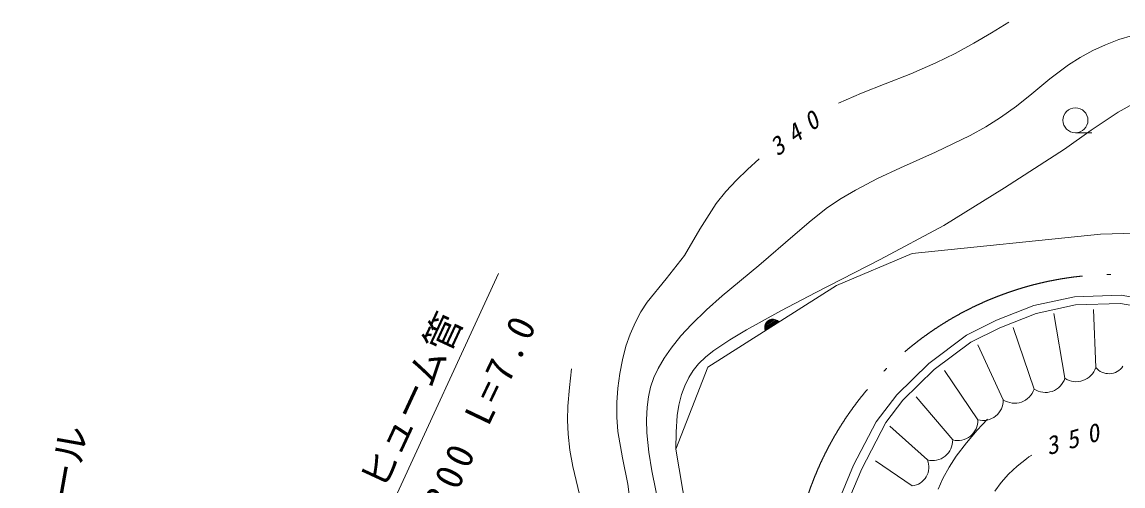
# Model space of a CAD drawing. Units: millimetres, scale not verified. Extents: x 49396 to 689396, y 4676 to 364676.
# Drawn here: x 402782 to 470152, y 297306 to 325688 of the extents above; entities that cross this region are included whole.
import ezdxf
from ezdxf.enums import TextEntityAlignment as Align

# ---------------------------------------------------------------- set-up
doc = ezdxf.new("R2010")
doc.units = ezdxf.units.MM
doc.header["$LTSCALE"] = 1000
doc.linetypes.add('LONG_DASHED_DOTTED', pattern=[15.25, 12, -1.5, 0.25, -1.5])
doc.layers.add('S-SUV', color=7, linetype='Continuous', lineweight=13)
doc.styles.add('ＭＳ ゴシック', font='')
doc.styles.get('ＭＳ ゴシック').set_extended_font_data('MS Gothic')

msp = doc.modelspace()

# ---------------------------------------------------------------- linework, layer by layer
at = {"layer": 'S-SUV'}
for p, q in [((462109, 325035), (463174, 325688)), ((461035, 324399), (462109, 325035)), ((469899, 324609), (470744, 324860)), ((459879, 323767), (461035, 324399)), ((468298, 323942), (469082, 324301)), ((469082, 324301), (469899, 324609)), ((458695, 323188), (459879, 323767)), ((466826, 323069), (467541, 323528)), ((467541, 323528), (468298, 323942)), ((457162, 322522), (458695, 323188)), ((465675, 322203), (466826, 323069)), ((455605, 321911), (457162, 322522)), ((464568, 321295), (465675, 322203)), ((454151, 321344), (455605, 321911)), ((452734, 320727), (454151, 321344)), ((463631, 320546), (464568, 321295)), ((462661, 319848), (463631, 320546)), ((468199, 319066), (469857, 320167)), ((469857, 320167), (470597, 320580)), ((461751, 319274), (462661, 319848)), ((458686, 317734), (460810, 318752)), ((460810, 318752), (461751, 319274)), ((466580, 317918), (468199, 319066)), ((467242, 318912), (468237, 318912)), ((456537, 316770), (458686, 317734)), ((462902, 315552), (466580, 317918)), ((446502, 316008), (447178, 316667)), ((447178, 316667), (447887, 317311)), ((455137, 316112), (456537, 316770)), ((445856, 315311), (446502, 316008)), ((453780, 315408), (455137, 316112)), ((445264, 314585), (445856, 315311)), ((452905, 314893), (453780, 315408)), ((459193, 313238), (462902, 315552)), ((452073, 314334), (452905, 314893)), ((444269, 313018), (445264, 314585)), ((451066, 313543), (452073, 314334)), ((450091, 312701), (451066, 313543)), ((443323, 311415), (444269, 313018)), ((447874, 310789), (450091, 312701)), ((455288, 311158), (459193, 313238)), ((457260, 311534), (468785, 312717)), ((468785, 312717), (472676, 312815)), ((442207, 309968), (443323, 311415)), ((452614, 309578), (457260, 311534)), ((445634, 308936), (447874, 310789)), ((451359, 309133), (455288, 311158)), ((424227, 293552), (431943, 310311)), ((441042, 308557), (442207, 309968)), ((444753, 304575), (452614, 309578)), ((440651, 307954), (441042, 308557)), ((444676, 308089), (445634, 308936)), ((449221, 308020), (451359, 309133)), ((464703, 308347), (467188, 308886)), ((467188, 308886), (470045, 308969)), ((470045, 308969), (473137, 308432)), ((440316, 307327), (440651, 307954)), ((443751, 307190), (444676, 308089)), ((447121, 306860), (449221, 308020)), ((462404, 307444), (464703, 308347)), ((467248, 308387), (464848, 307867)), ((470009, 308467), (467248, 308387)), ((468482, 304554), (468356, 308094)), ((473005, 307947), (470009, 308467)), ((439999, 306600), (440316, 307327)), ((448235, 307013), (448929, 307455)), ((448996, 307423), (448237, 306940)), ((448857, 307483), (448244, 307093)), ((448249, 306874), (449051, 307384)), ((448253, 307185), (448314, 307294)), ((448261, 307178), (448771, 307502)), ((449106, 307345), (448262, 306808)), ((448314, 307294), (448393, 307389)), ((448639, 307492), (448324, 307292)), ((448393, 307389), (448524, 307472)), ((448524, 307472), (448643, 307504)), ((448643, 307504), (448768, 307512)), ((448768, 307512), (448909, 307472)), ((448909, 307472), (449012, 307422)), ((449012, 307422), (449106, 307345)), ((460583, 306534), (462404, 307444)), ((464848, 307867), (462607, 306987)), ((466597, 303895), (465919, 307864)), ((439740, 305856), (439999, 306600)), ((443103, 306484), (443751, 307190)), ((446103, 306253), (447121, 306860)), ((448230, 307039), (448253, 307185)), ((448234, 306926), (448230, 307039)), ((448262, 306808), (448234, 306926)), ((458280, 304807), (460583, 306534)), ((462607, 306987), (460847, 306107)), ((464712, 303236), (463437, 306991)), ((442506, 305745), (443103, 306484)), ((445123, 305600), (446103, 306253)), ((460847, 306107), (458606, 304426)), ((462827, 302577), (461276, 305933)), ((439517, 305025), (439740, 305856)), ((442078, 305128), (442506, 305745)), ((444185, 304775), (444628, 305204)), ((444628, 305204), (445123, 305600)), ((439354, 304181), (439517, 305025)), ((441710, 304493), (442078, 305128)), ((442800, 299563), (444753, 304575)), ((443859, 304377), (444185, 304775)), ((456311, 302878), (458280, 304807)), ((436275, 303327), (436416, 304472)), ((439235, 303294), (439354, 304181)), ((441250, 303356), (441451, 303934)), ((441451, 303934), (441710, 304493)), ((443335, 303434), (443586, 303949)), ((443586, 303949), (443859, 304377)), ((458606, 304426), (456686, 302546)), ((461279, 301351), (459240, 304370)), ((436176, 302182), (436275, 303327)), ((439178, 302413), (439235, 303294)), ((441110, 302750), (441250, 303356)), ((443139, 302892), (443335, 303434)), ((441028, 302129), (441110, 302750)), ((442977, 302255), (443139, 302892)), ((455045, 301224), (456311, 302878)), ((456686, 302546), (455646, 301186)), ((459732, 300125), (457493, 302761)), ((436155, 301327), (436176, 302182)), ((439182, 301523), (439178, 302413)), ((440995, 301346), (441028, 302129)), ((442878, 301621), (442977, 302255)), ((436194, 300483), (436155, 301327)), ((439245, 300647), (439182, 301523)), ((441023, 300555), (440995, 301346)), ((442809, 300594), (442878, 301621)), ((453667, 298579), (455045, 301224)), ((455646, 301186), (454165, 298345)), ((461542, 301051), (461858, 301396)), ((436311, 299492), (436194, 300483)), ((439519, 299018), (439245, 300647)), ((441144, 299383), (441023, 300555)), ((442800, 299563), (442809, 300594)), ((458184, 298899), (455884, 300968)), ((460571, 299939), (461234, 300711)), ((461234, 300711), (461542, 301051)), ((459950, 299125), (460571, 299939)), ((436488, 298505), (436311, 299492)), ((441322, 298230), (441144, 299383)), ((443736, 294046), (442800, 299563)), ((459508, 298450), (459950, 299125)), ((464401, 299079), (464567, 299193)), ((437003, 296364), (436488, 298505)), ((439849, 297412), (439519, 299018)), ((452924, 296805), (453667, 298579)), ((457245, 297306), (455011, 298853)), ((459126, 297755), (459508, 298450)), ((463154, 298023), (463679, 298518)), ((463679, 298518), (464245, 298968)), ((464245, 298968), (464401, 299079)), ((441849, 295659), (441322, 298230)), ((454165, 298345), (453445, 296625)), ((462708, 297524), (463154, 298023)), ((440156, 295119), (439849, 297412)), ((458840, 297116), (459126, 297755)), ((462308, 296986), (462708, 297524))]:
    msp.add_line(p, q, dxfattribs=at)
msp.add_circle((467242, 319677), 765, dxfattribs=at)
at = {"layer": 'S-SUV', "linetype": 'LONG_DASHED_DOTTED'}
msp.add_arc((469648, 290441), 19806, 51.61897, 178.06564, dxfattribs=at)
at = {"layer": 'S-SUV'}
for centre, radius, start, end in [((467292, 304932), 1248, 236.13919, 342.3994), ((469288, 305219), 1045, 219.49631, 325.75651), ((465408, 304273), 1248, 236.13919, 342.3994), ((463523, 303614), 1248, 236.13919, 342.3994), ((461594, 302545), 1234, 255.25191, 1.51212), ((460046, 301319), 1234, 255.25191, 1.51212), ((458498, 300093), 1234, 255.25191, 1.51212), ((457117, 298455), 1156, 276.3651, 22.6253)]:
    msp.add_arc(centre, radius, start, end, dxfattribs=at)

# ---------------------------------------------------------------- texts
at = {"layer": 'S-SUV', "style": 'ＭＳ ゴシック'}
for s, rotation, p in [('ヒューム管', 65.1, (425398, 296754)), ('ガードレール', 79.9, (404876, 287148))]:
    msp.add_text(s, height=1686, rotation=rotation, dxfattribs=at).set_placement(p, align=Align.BOTTOM_LEFT)
at = {"layer": 'S-SUV', "attachment_point": 7, "style": 'ＭＳ ゴシック'}
for s, insert, char_height, rotation in [('\\T1.73;\\Q15;340', (449009, 317417), 1100, 36.2), ('\\T1.26;Φ300\\~L=7.0', (427872, 293552), 1686, 64.5), ('\\T1.73;\\Q15;350', (465583, 299164), 1100, 15.9)]:
    msp.add_mtext(s, dxfattribs=dict(at, insert=insert, char_height=char_height, rotation=rotation))

doc.saveas('drawing.dxf')
